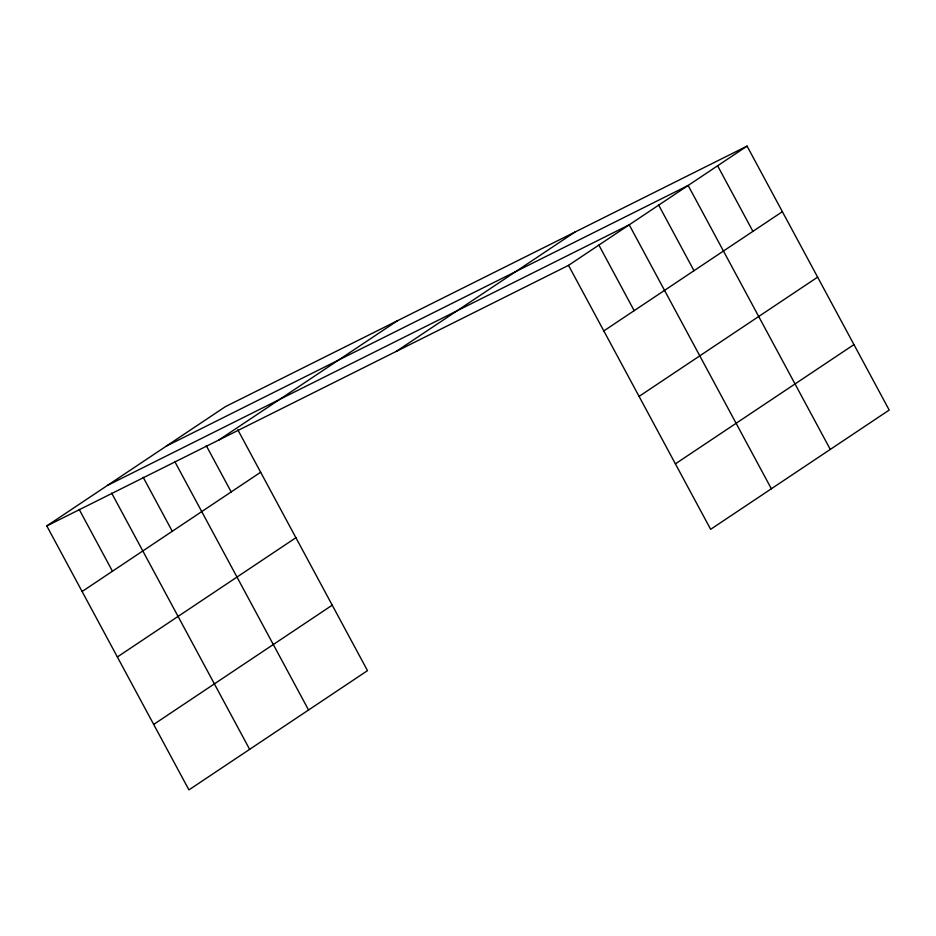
<?xml version="1.0" encoding="UTF-8"?>
<svg xmlns="http://www.w3.org/2000/svg" width="936" height="936" viewBox="0 0 936 936"><rect width="100%" height="100%" fill="white"/><g stroke="black" fill="none" stroke-linecap="round" stroke-linejoin="round"><path stroke-width="1.4" d="M237.814 429.823L367.485 670.644L188.932 789.89L46.8 525.938L225.354 406.68L747.068 146.11L889.2 410.062L710.646 529.32L568.515 265.356L747.068 146.11M218.965 439.943L397.519 320.697M396.349 351.339L574.903 232.093M82.111 591.505L260.653 472.247M603.825 330.923L782.379 211.676M117.363 656.967L295.905 537.72M639.077 396.396L817.631 277.138M153.679 724.429L332.233 605.171M675.394 463.846L853.948 344.6M166.432 446.039L688.147 185.457L830.279 449.42M107.511 485.386L629.226 224.804L771.358 488.767M46.8 525.938L568.515 265.356M717.608 165.777L752.918 231.344M658.687 205.136L693.997 270.703M598.876 245.08L634.175 310.647M206.271 445.641L231.192 491.926M174.739 461.46L308.564 710.003M143.196 477.278L172.271 531.285M111.665 493.096L249.643 749.35M79.232 509.512L112.46 571.229"/></g></svg>
